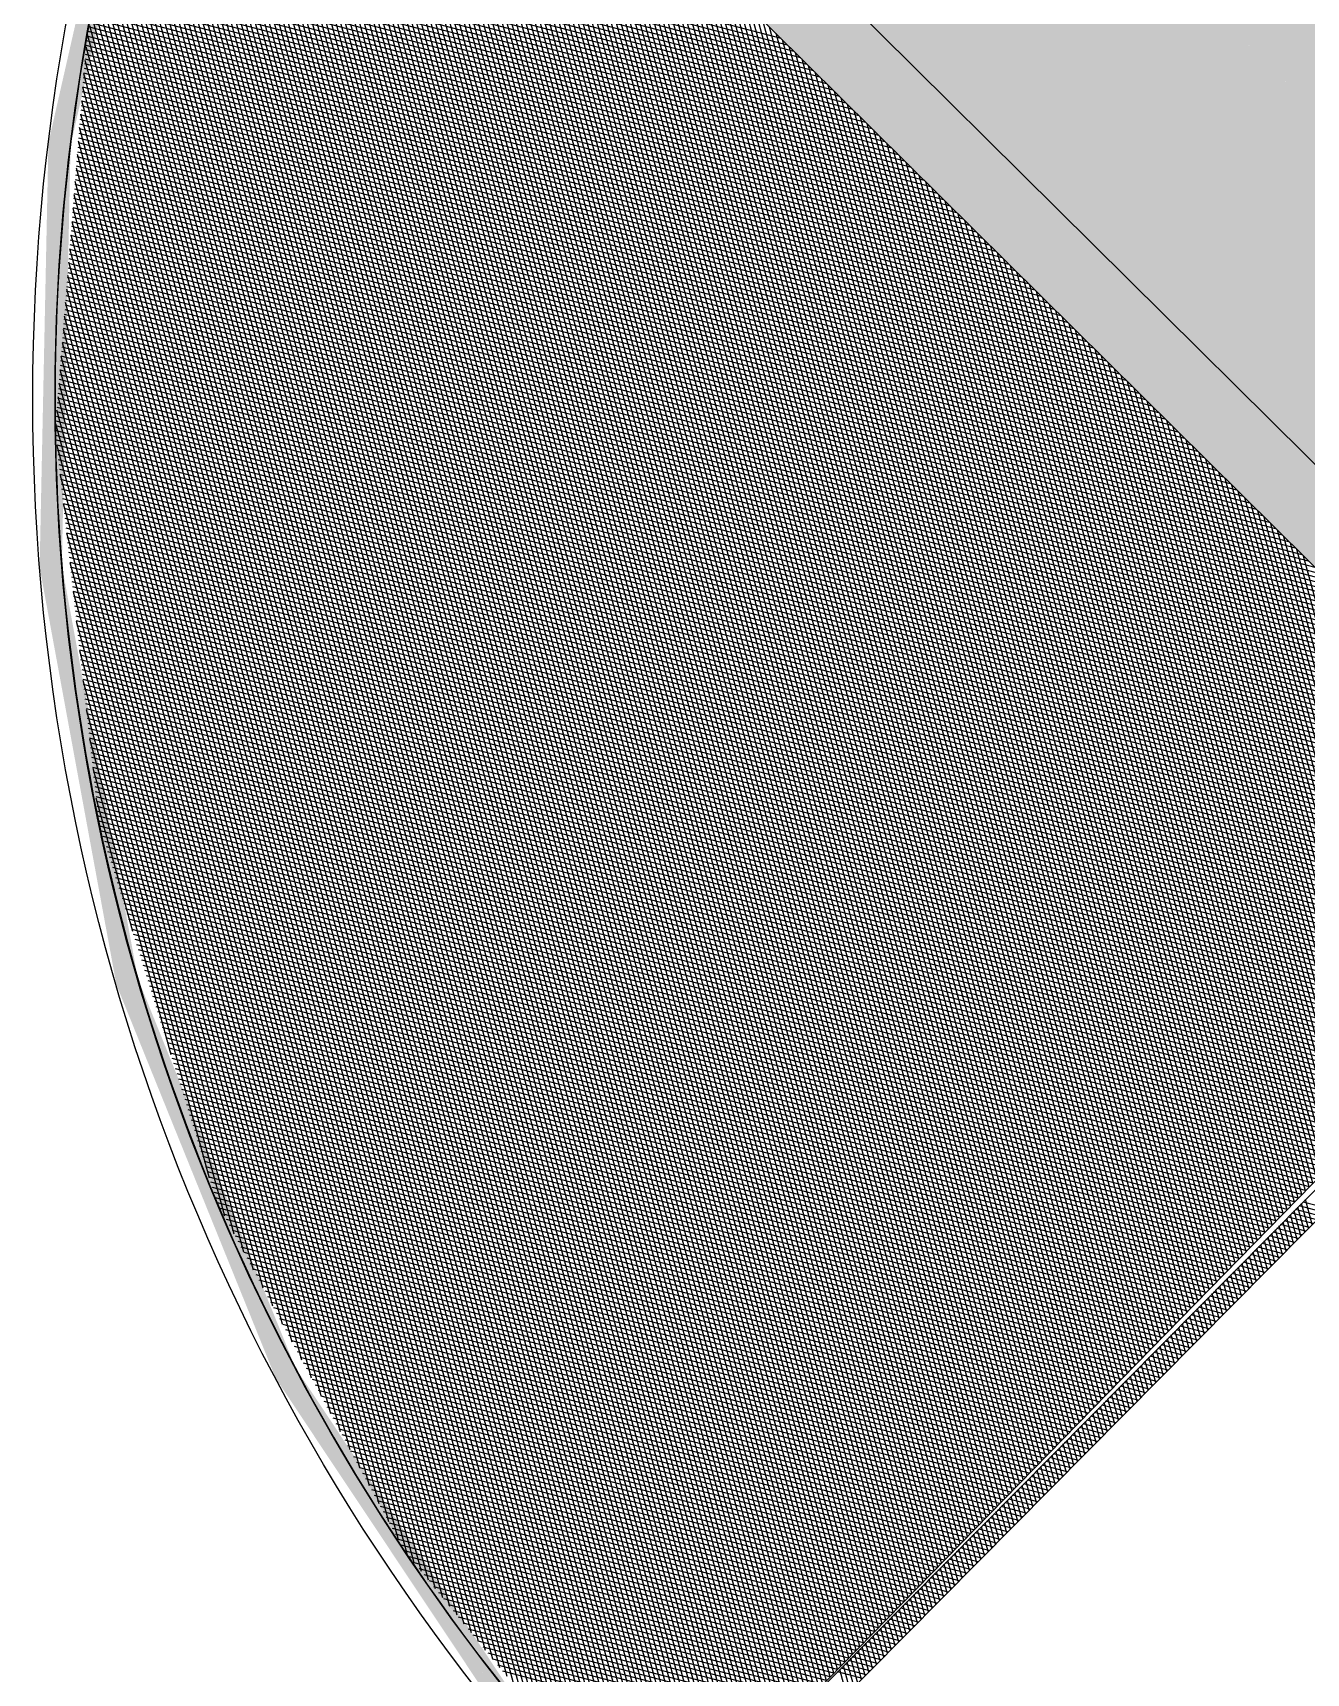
# Model space of a CAD drawing. Header units: metres. Extents: x 588040 to 588395, y 4834075 to 4834430.
# Drawn here: x 588183.929 to 588184.624, y 4834085.278 to 4834086.173 of the extents above; entities that cross this region are included whole.
import ezdxf

# ---------------------------------------------------------------- set-up
doc = ezdxf.new("R2010")
doc.units = ezdxf.units.M
doc.header["$LTSCALE"] = 2
doc.layers.add('A-HATCH', color=8, linetype='Continuous')

# ---------------------------------------------------------------- blocks, each defined once
blk = doc.blocks.new('PasteBlock$16')
at = {"color": 31}
for p, q in [((-0.022, 3.12191), (0.30577, 4.33126)), ((-0.03318, 3.11887), (0.29318, 4.32305)), ((-0.03039, 3.11963), (0.29633, 4.3251)), ((-0.02759, 3.12039), (0.29947, 4.32716)), ((-0.02479, 3.12115), (0.30262, 4.32921)), ((-0.04437, 3.11583), (0.2806, 4.31485)), ((-0.04157, 3.11659), (0.28374, 4.3169)), ((-0.03877, 3.11735), (0.28689, 4.31895)), ((-0.03598, 3.11811), (0.29003, 4.321)), ((-0.05835, 3.11203), (0.26486, 4.30459)), ((-0.05555, 3.11279), (0.26801, 4.30664)), ((-0.05276, 3.11355), (0.27116, 4.30869)), ((-0.04996, 3.11431), (0.2743, 4.31074)), ((-0.04716, 3.11507), (0.27745, 4.31279)), ((-0.06953, 3.10898), (0.25228, 4.29638)), ((-0.06674, 3.10974), (0.25543, 4.29843)), ((-0.06394, 3.11051), (0.25857, 4.30048)), ((-0.06114, 3.11127), (0.26172, 4.30253)), ((-0.08072, 3.10594), (0.23969, 4.28817)), ((-0.07792, 3.1067), (0.24284, 4.29022)), ((-0.07513, 3.10746), (0.24599, 4.29227)), ((-0.07233, 3.10822), (0.24913, 4.29433)), ((-0.0947, 3.10214), (0.22396, 4.27791)), ((-0.0919, 3.1029), (0.22711, 4.27996)), ((-0.08911, 3.10366), (0.23025, 4.28202)), ((-0.08631, 3.10442), (0.2334, 4.28407)), ((-0.08352, 3.10518), (0.23655, 4.28612)), ((-0.0192, 3.12267), (0.29611, 4.28609)), ((-0.0164, 3.12343), (0.29739, 4.28125)), ((-0.10589, 3.0991), (0.21138, 4.2697)), ((-0.10309, 3.09986), (0.21452, 4.27176)), ((-0.10029, 3.10062), (0.21767, 4.27381)), ((-0.0975, 3.10138), (0.22082, 4.27586)), ((-0.11707, 3.09606), (0.19879, 4.2615)), ((-0.11427, 3.09682), (0.20194, 4.26355)), ((-0.11148, 3.09758), (0.20508, 4.2656)), ((-0.10868, 3.09834), (0.20823, 4.26765)), ((-0.13105, 3.09225), (0.18306, 4.25124)), ((-0.12826, 3.09301), (0.18621, 4.25329)), ((-0.12546, 3.09377), (0.18935, 4.25534)), ((-0.12266, 3.09453), (0.1925, 4.25739)), ((-0.11987, 3.0953), (0.19565, 4.25944)), ((-0.14224, 3.08921), (0.17048, 4.24303)), ((-0.13944, 3.08997), (0.17362, 4.24508)), ((-0.13664, 3.09073), (0.17677, 4.24713)), ((-0.13385, 3.09149), (0.17991, 4.24918)), ((-0.15622, 3.08541), (0.15474, 4.23277)), ((-0.15342, 3.08617), (0.15789, 4.23482)), ((-0.15063, 3.08693), (0.16104, 4.23687)), ((-0.14783, 3.08769), (0.16418, 4.23893)), ((-0.14503, 3.08845), (0.16733, 4.24098)), ((-0.1674, 3.08237), (0.14216, 4.22456)), ((-0.16461, 3.08313), (0.1453, 4.22661)), ((-0.16181, 3.08389), (0.14845, 4.22867)), ((-0.15902, 3.08465), (0.1516, 4.23072)), ((-0.17579, 3.08009), (0.13199, 4.21572)), ((-0.173, 3.08085), (0.1355, 4.21912)), ((-0.1702, 3.08161), (0.13901, 4.22251)), ((-0.18139, 3.07856), (0.12497, 4.20893)), ((-0.17859, 3.07932), (0.12848, 4.21232)), ((-0.18977, 3.07628), (0.11444, 4.19874)), ((-0.18698, 3.07704), (0.11795, 4.20214)), ((-0.18418, 3.0778), (0.12146, 4.20553)), ((-0.19816, 3.074), (0.10391, 4.18855)), ((-0.19537, 3.07476), (0.10742, 4.19195)), ((-0.19257, 3.07552), (0.11093, 4.19534)), ((-0.20376, 3.07248), (0.09689, 4.18176)), ((-0.20096, 3.07324), (0.1004, 4.18515)), ((-0.21215, 3.0702), (0.08635, 4.17157)), ((-0.20935, 3.07096), (0.08986, 4.17497)), ((-0.20655, 3.07172), (0.09337, 4.17836)), ((-0.22053, 3.06792), (0.07582, 4.16138)), ((-0.21774, 3.06868), (0.07933, 4.16478)), ((-0.21494, 3.06944), (0.08284, 4.16817)), ((-0.01361, 3.12419), (0.2674, 4.16105)), ((-0.22613, 3.0664), (0.0688, 4.15459)), ((-0.22333, 3.06716), (0.07231, 4.15798)), ((-0.23452, 3.06411), (0.05827, 4.1444)), ((-0.23172, 3.06488), (0.06178, 4.1478)), ((-0.22892, 3.06564), (0.06529, 4.15119)), ((-0.2429, 3.06183), (0.04774, 4.13421)), ((-0.24011, 3.06259), (0.05125, 4.13761)), ((-0.23731, 3.06335), (0.05476, 4.141)), ((0.31225, 3.86979), (0.04855, 4.135)), ((0.31097, 3.87462), (0.05035, 4.13674)), ((0.30969, 3.87945), (0.05214, 4.13848)), ((-0.2485, 3.06031), (0.04071, 4.12742)), ((-0.2457, 3.06107), (0.04423, 4.13082)), ((-0.01081, 3.12495), (0.26202, 4.13161)), ((0.31865, 3.84562), (0.03956, 4.12631)), ((0.31737, 3.85045), (0.04136, 4.12805)), ((0.31609, 3.85529), (0.04316, 4.12978)), ((0.31481, 3.86012), (0.04496, 4.13152)), ((0.31353, 3.86495), (0.04675, 4.13326)), ((-0.25395, 3.06886), (0.03018, 4.11723)), ((-0.25301, 3.06276), (0.03369, 4.12063)), ((-0.25129, 3.05955), (0.0372, 4.12402)), ((0.32505, 3.82145), (0.03058, 4.11761)), ((0.32377, 3.82629), (0.03238, 4.11935)), ((0.32249, 3.83112), (0.03417, 4.12109)), ((0.32121, 3.83595), (0.03597, 4.12283)), ((0.31993, 3.84079), (0.03777, 4.12457)), ((-0.25583, 3.08105), (0.02316, 4.11044)), ((-0.25489, 3.07495), (0.02667, 4.11383)), ((0.33145, 3.79729), (0.0216, 4.10892)), ((0.33017, 3.80212), (0.02339, 4.11066)), ((0.32889, 3.80695), (0.02519, 4.1124)), ((0.32761, 3.81179), (0.02699, 4.11414)), ((0.32633, 3.81662), (0.02878, 4.11588)), ((-0.25864, 3.09934), (0.01263, 4.10025)), ((-0.2577, 3.09324), (0.01614, 4.10365)), ((-0.25677, 3.08714), (0.01965, 4.10704)), ((-0.00801, 3.12572), (0.25663, 4.10217)), ((0.33913, 3.76829), (0.01081, 4.09849)), ((0.33785, 3.77312), (0.01261, 4.10023)), ((0.33657, 3.77795), (0.01441, 4.10197)), ((0.33529, 3.78279), (0.0162, 4.10371)), ((0.33401, 3.78762), (0.018, 4.10545)), ((0.33273, 3.79245), (0.0198, 4.10718)), ((-0.26146, 3.11762), (0.0021, 4.09006)), ((-0.26052, 3.11153), (0.00561, 4.09346)), ((-0.25958, 3.10543), (0.00912, 4.09685)), ((0.34553, 3.74412), (0.00183, 4.0898)), ((0.34425, 3.74895), (0.00363, 4.09154)), ((0.34297, 3.75379), (0.00542, 4.09328)), ((0.34169, 3.75862), (0.00722, 4.09502)), ((0.34041, 3.76345), (0.00902, 4.09675)), ((-0.26333, 3.12981), (-0.00492, 4.08327)), ((-0.2624, 3.12372), (-0.00141, 4.08667)), ((0.35193, 3.71995), (-0.00716, 4.08111)), ((0.35065, 3.72479), (-0.00536, 4.08285)), ((-0.00522, 3.12648), (0.25491, 4.08626)), ((0.34937, 3.72962), (-0.00356, 4.08459)), ((-0.00242, 3.12724), (0.25619, 4.08143)), ((0.34809, 3.73445), (-0.00177, 4.08632)), ((0.34681, 3.73929), (0.00003, 4.08806)), ((0.4392, 3.39049), (0.2542, 4.08892)), ((0.4392, 3.39049), (0.2542, 4.08892)), ((-0.26615, 3.1481), (-0.01546, 4.07308)), ((-0.26521, 3.142), (-0.01194, 4.07648)), ((-0.26427, 3.13591), (-0.00843, 4.07987)), ((0.35833, 3.69579), (-0.01614, 4.07242)), ((0.35705, 3.70062), (-0.01434, 4.07415)), ((0.35577, 3.70545), (-0.01255, 4.07589)), ((0.35449, 3.71029), (-0.01075, 4.07763)), ((0.35321, 3.71512), (-0.00895, 4.07937)), ((0.00037, 3.128), (0.25747, 4.07659)), ((0.00317, 3.12876), (0.25875, 4.07176)), ((-0.26709, 3.15419), (-0.01954, 4.06756)), ((0.36346, 3.67645), (-0.02197, 4.0641)), ((0.36218, 3.68129), (-0.02051, 4.06618)), ((0.3609, 3.68612), (-0.01906, 4.06826)), ((0.35961, 3.69095), (-0.0176, 4.07034)), ((0.00597, 3.12952), (0.26003, 4.06693)), ((-0.26896, 3.16639), (-0.02799, 4.0555)), ((-0.26802, 3.16029), (-0.02377, 4.06153)), ((0.36986, 3.65229), (-0.02926, 4.05369)), ((0.36858, 3.65712), (-0.0278, 4.05577)), ((0.3673, 3.66195), (-0.02634, 4.05785)), ((0.36602, 3.66679), (-0.02488, 4.05993)), ((0.36474, 3.67162), (-0.02343, 4.06202)), ((0.00876, 3.13028), (0.26131, 4.06209)), ((0.01156, 3.13104), (0.26259, 4.05726)), ((-0.2699, 3.17248), (-0.03222, 4.04947)), ((0.37498, 3.63295), (-0.03508, 4.04537)), ((0.3737, 3.63779), (-0.03363, 4.04745)), ((0.37242, 3.64262), (-0.03217, 4.04953)), ((0.37114, 3.64745), (-0.03071, 4.05161)), ((0.01436, 3.1318), (0.26387, 4.05243)), ((0.01715, 3.13256), (0.26515, 4.04759)), ((-0.27178, 3.18467), (-0.04067, 4.0374)), ((-0.27084, 3.17858), (-0.03644, 4.04344)), ((0.3801, 3.61362), (-0.04091, 4.03705)), ((0.37882, 3.61845), (-0.03946, 4.03913)), ((0.37754, 3.62329), (-0.038, 4.04121)), ((0.37626, 3.62812), (-0.03654, 4.04329)), ((0.01995, 3.13332), (0.26643, 4.04276)), ((0.02274, 3.13408), (0.26771, 4.03793)), ((-0.27272, 3.19077), (-0.04489, 4.03137)), ((0.38522, 3.59429), (-0.04674, 4.02873)), ((0.38394, 3.59912), (-0.04528, 4.03081)), ((0.38266, 3.60395), (-0.04383, 4.03289)), ((0.38138, 3.60879), (-0.04237, 4.03497)), ((0.02554, 3.13484), (0.26899, 4.03309)), ((0.02834, 3.1356), (0.27027, 4.02826)), ((-0.27459, 3.20296), (-0.05334, 4.01931)), ((-0.27365, 3.19686), (-0.04912, 4.02534)), ((0.39162, 3.57012), (-0.05403, 4.01833)), ((0.39034, 3.57495), (-0.05257, 4.02041)), ((0.38906, 3.57979), (-0.05111, 4.02249)), ((0.38778, 3.58462), (-0.04965, 4.02457)), ((0.3865, 3.58945), (-0.0482, 4.02665)), ((0.03113, 3.13636), (0.27155, 4.02343)), ((0.03393, 3.13712), (0.27283, 4.01859)), ((-0.27553, 3.20905), (-0.05757, 4.01328)), ((0.39674, 3.55079), (-0.05985, 4.01001)), ((0.39546, 3.55562), (-0.0584, 4.01209)), ((0.39418, 3.56045), (-0.05694, 4.01417)), ((0.3929, 3.56529), (-0.05548, 4.01625)), ((0.03673, 3.13788), (0.27411, 4.01376)), ((0.03952, 3.13864), (0.27539, 4.00893)), ((-0.27741, 3.22124), (-0.06602, 4.00121)), ((-0.27647, 3.21515), (-0.06179, 4.00725)), ((0.40186, 3.53145), (-0.06568, 4.00169)), ((0.40058, 3.53629), (-0.06423, 4.00377)), ((0.3993, 3.54112), (-0.06277, 4.00585)), ((0.39802, 3.54595), (-0.06131, 4.00793)), ((0.04232, 3.1394), (0.27667, 4.00409)), ((-0.27834, 3.22734), (-0.07024, 3.99518)), ((0.40826, 3.50729), (-0.07297, 3.99129)), ((0.40698, 3.51212), (-0.07151, 3.99337)), ((0.4057, 3.51695), (-0.07005, 3.99545)), ((0.40442, 3.52179), (-0.0686, 3.99753)), ((0.40314, 3.52662), (-0.06714, 3.99961)), ((0.04511, 3.14016), (0.27795, 3.99926)), ((0.04791, 3.14093), (0.27923, 3.99443)), ((-0.28022, 3.23953), (-0.07869, 3.98312)), ((-0.27928, 3.23343), (-0.07446, 3.98915)), ((0.41339, 3.48795), (-0.0788, 3.98297)), ((0.4121, 3.49279), (-0.07734, 3.98505)), ((0.41082, 3.49762), (-0.07588, 3.98713)), ((0.40954, 3.50245), (-0.07443, 3.98921)), ((0.05071, 3.14169), (0.28051, 3.98959)), ((0.0535, 3.14245), (0.28179, 3.98476)), ((-0.28116, 3.24563), (-0.08291, 3.97709)), ((0.41851, 3.46862), (-0.08463, 3.97465)), ((0.41723, 3.47345), (-0.08317, 3.97673)), ((0.41595, 3.47829), (-0.08171, 3.97881)), ((0.41467, 3.48312), (-0.08025, 3.98089)), ((0.0563, 3.14321), (0.28307, 3.97993)), ((0.0591, 3.14397), (0.28435, 3.97509)), ((-0.28304, 3.25782), (-0.09136, 3.96502)), ((-0.2821, 3.25172), (-0.08714, 3.97106)), ((0.42491, 3.44445), (-0.09191, 3.96424)), ((0.42363, 3.44929), (-0.09045, 3.96632)), ((0.42235, 3.45412), (-0.089, 3.9684)), ((0.42107, 3.45895), (-0.08754, 3.97049)), ((0.41979, 3.46379), (-0.08608, 3.97257)), ((0.06189, 3.14473), (0.28563, 3.97026)), ((0.06469, 3.14549), (0.28691, 3.96543)), ((-0.28397, 3.26391), (-0.09559, 3.95899)), ((0.43003, 3.42512), (-0.09774, 3.95592)), ((0.42875, 3.42995), (-0.09628, 3.958)), ((0.42747, 3.43479), (-0.09483, 3.96008)), ((0.42619, 3.43962), (-0.09337, 3.96216)), ((0.06749, 3.14625), (0.28819, 3.96059)), ((0.07028, 3.14701), (0.28947, 3.95576)), ((-0.28506, 3.27901), (-0.10404, 3.94693)), ((-0.28491, 3.27001), (-0.09981, 3.95296)), ((0.43515, 3.40579), (-0.10357, 3.9476)), ((0.43387, 3.41062), (-0.10211, 3.94968)), ((0.43259, 3.41545), (-0.10065, 3.95176)), ((0.43131, 3.42029), (-0.0992, 3.95384)), ((0.07308, 3.14777), (0.29075, 3.95093)), ((-0.28464, 3.29013), (-0.10826, 3.9409)), ((0.54892, 3.27718), (-0.1094, 3.93928)), ((0.43899, 3.39129), (-0.10794, 3.94136)), ((0.43771, 3.39612), (-0.10648, 3.94344)), ((0.43643, 3.40095), (-0.10502, 3.94552)), ((0.07587, 3.14853), (0.29203, 3.94609)), ((0.07867, 3.14929), (0.29331, 3.94126)), ((-0.28421, 3.30126), (-0.11249, 3.93487)), ((-0.28379, 3.31239), (-0.11671, 3.92883)), ((0.53504, 3.27341), (-0.11668, 3.92888)), ((0.53782, 3.27416), (-0.11522, 3.93096)), ((0.54059, 3.27492), (-0.11377, 3.93304)), ((0.54337, 3.27567), (-0.11231, 3.93512)), ((0.54614, 3.27643), (-0.11085, 3.9372)), ((0.08147, 3.15005), (0.29459, 3.93643)), ((0.08426, 3.15081), (0.29587, 3.93159)), ((-0.28336, 3.32351), (-0.12094, 3.9228)), ((0.52394, 3.27039), (-0.12251, 3.92056)), ((0.52672, 3.27114), (-0.12105, 3.92264)), ((0.52949, 3.2719), (-0.1196, 3.92472)), ((0.53227, 3.27265), (-0.11814, 3.9268)), ((0.08706, 3.15157), (0.29715, 3.92676)), ((0.08986, 3.15233), (0.29843, 3.92193)), ((-0.28294, 3.33464), (-0.12516, 3.91677)), ((-0.28251, 3.34577), (-0.12939, 3.91074)), ((0.51284, 3.26737), (-0.12834, 3.91224)), ((0.51562, 3.26813), (-0.12688, 3.91432)), ((0.51839, 3.26888), (-0.12542, 3.9164)), ((0.52117, 3.26964), (-0.12397, 3.91848)), ((0.09265, 3.15309), (0.29972, 3.91709)), ((0.09545, 3.15385), (0.301, 3.91226)), ((-0.28208, 3.35689), (-0.13361, 3.90471)), ((0.49897, 3.2636), (-0.13562, 3.90184)), ((0.50174, 3.26435), (-0.13417, 3.90392)), ((0.50452, 3.26511), (-0.13271, 3.906)), ((0.50729, 3.26586), (-0.13125, 3.90808)), ((0.51007, 3.26662), (-0.1298, 3.91016)), ((0.09824, 3.15461), (0.30228, 3.90743)), ((0.10104, 3.15537), (0.30356, 3.90259)), ((-0.28166, 3.36802), (-0.13784, 3.89868)), ((0.48787, 3.26058), (-0.14109, 3.89315)), ((0.49064, 3.26133), (-0.13999, 3.89559)), ((0.49342, 3.26209), (-0.13854, 3.89768)), ((0.49619, 3.26284), (-0.13708, 3.89976)), ((0.10384, 3.15614), (0.30484, 3.89776)), ((0.10663, 3.1569), (0.30612, 3.89293)), ((-0.28123, 3.37915), (-0.14323, 3.88836)), ((0.47954, 3.25831), (-0.14436, 3.88581)), ((0.48232, 3.25907), (-0.14327, 3.88825)), ((0.48509, 3.25982), (-0.14218, 3.8907)), ((0.10943, 3.15766), (0.3074, 3.88809)), ((0.46844, 3.2553), (-0.14874, 3.87602)), ((0.47122, 3.25605), (-0.14764, 3.87847)), ((0.47399, 3.25681), (-0.14655, 3.88091)), ((0.47677, 3.25756), (-0.14546, 3.88336)), ((0.11223, 3.15842), (0.30868, 3.88326)), ((0.11502, 3.15918), (0.30996, 3.87843)), ((-0.28081, 3.39027), (-0.14981, 3.87361)), ((0.45734, 3.25228), (-0.15311, 3.86624)), ((0.46012, 3.25303), (-0.15201, 3.86868)), ((0.46289, 3.25379), (-0.15092, 3.87113)), ((0.46567, 3.25454), (-0.14983, 3.87358)), ((0.11782, 3.15994), (0.31124, 3.87359)), ((0.12062, 3.1607), (0.31252, 3.86876)), ((-0.28038, 3.4014), (-0.1564, 3.85887)), ((0.44902, 3.25001), (-0.15639, 3.8589)), ((0.45179, 3.25077), (-0.15529, 3.86134)), ((0.45457, 3.25152), (-0.1542, 3.86379)), ((0.12341, 3.16146), (0.3138, 3.86393)), ((0.12621, 3.16222), (0.31508, 3.85909)), ((0.43792, 3.24699), (-0.16076, 3.84911)), ((0.44069, 3.24775), (-0.15966, 3.85156)), ((0.44347, 3.2485), (-0.15857, 3.854)), ((0.44624, 3.24926), (-0.15748, 3.85645)), ((0.129, 3.16298), (0.31636, 3.85426)), ((0.1318, 3.16374), (0.31764, 3.84943)), ((-0.27996, 3.41253), (-0.16299, 3.84412)), ((0.42682, 3.24397), (-0.16513, 3.83932)), ((0.42959, 3.24473), (-0.16404, 3.84177)), ((0.43237, 3.24548), (-0.16294, 3.84422)), ((0.43514, 3.24624), (-0.16185, 3.84666)), ((0.1346, 3.1645), (0.31892, 3.84459)), ((0.13739, 3.16526), (0.3202, 3.83976)), ((0.41849, 3.24171), (-0.16841, 3.83198)), ((0.42127, 3.24247), (-0.16731, 3.83443)), ((0.42404, 3.24322), (-0.16622, 3.83688)), ((0.14019, 3.16602), (0.32148, 3.83493)), ((0.14299, 3.16678), (0.32276, 3.83009)), ((-0.27953, 3.42366), (-0.16957, 3.82938)), ((0.40739, 3.23869), (-0.17278, 3.8222)), ((0.41017, 3.23945), (-0.17169, 3.82464)), ((0.41294, 3.2402), (-0.17059, 3.82709)), ((0.41572, 3.24096), (-0.1695, 3.82954)), ((0.14578, 3.16754), (0.32404, 3.82526)), ((-0.27911, 3.43478), (-0.17616, 3.81463)), ((0.39629, 3.23567), (-0.17715, 3.81241)), ((0.39907, 3.23643), (-0.17606, 3.81486)), ((0.40184, 3.23718), (-0.17496, 3.8173)), ((0.40462, 3.23794), (-0.17387, 3.81975)), ((0.14858, 3.1683), (0.32532, 3.82043)), ((0.15137, 3.16906), (0.3266, 3.81559)), ((0.38797, 3.23341), (-0.18043, 3.80507)), ((0.39074, 3.23416), (-0.17934, 3.80752)), ((0.39352, 3.23492), (-0.17824, 3.80996)), ((0.15417, 3.16982), (0.32788, 3.81076)), ((0.15697, 3.17058), (0.32916, 3.80593)), ((-0.27868, 3.44591), (-0.18275, 3.79988)), ((0.37687, 3.23039), (-0.1848, 3.79528)), ((0.37964, 3.23114), (-0.18371, 3.79773)), ((0.38242, 3.2319), (-0.18261, 3.80018)), ((0.38519, 3.23265), (-0.18152, 3.80262)), ((0.15976, 3.17135), (0.33044, 3.80109)), ((0.16256, 3.17211), (0.33172, 3.79626)), ((0.36576, 3.22737), (-0.18917, 3.7855)), ((0.36854, 3.22813), (-0.18808, 3.78794)), ((0.37132, 3.22888), (-0.18699, 3.79039)), ((0.37409, 3.22964), (-0.18589, 3.79284)), ((0.16536, 3.17287), (0.333, 3.79143)), ((0.16815, 3.17363), (0.33428, 3.78659)), ((-0.27826, 3.45704), (-0.18933, 3.78514)), ((0.35744, 3.22511), (-0.19245, 3.77816)), ((0.36021, 3.22586), (-0.19136, 3.78061)), ((0.36299, 3.22662), (-0.19026, 3.78305)), ((0.17095, 3.17439), (0.33556, 3.78176)), ((0.17374, 3.17515), (0.33684, 3.77693)), ((-0.27783, 3.46816), (-0.19592, 3.77039)), ((0.34634, 3.22209), (-0.19682, 3.76837)), ((0.34911, 3.22284), (-0.19573, 3.77082)), ((0.35189, 3.2236), (-0.19464, 3.77327)), ((0.35466, 3.22435), (-0.19354, 3.77571)), ((0.17654, 3.17591), (0.33812, 3.77209)), ((0.33524, 3.21907), (-0.20119, 3.75859)), ((0.33801, 3.21982), (-0.2001, 3.76103)), ((0.34079, 3.22058), (-0.19901, 3.76348)), ((0.34356, 3.22133), (-0.19791, 3.76593)), ((0.17934, 3.17667), (0.3394, 3.76726)), ((0.18213, 3.17743), (0.34068, 3.76243)), ((-0.2774, 3.47929), (-0.2025, 3.75565)), ((0.32691, 3.2168), (-0.20447, 3.75125)), ((0.32969, 3.21756), (-0.20338, 3.75369)), ((0.33246, 3.21831), (-0.20229, 3.75614)), ((0.18493, 3.17819), (0.34196, 3.7576)), ((0.18773, 3.17895), (0.34324, 3.75276)), ((-0.27401, 3.50138), (-0.20909, 3.7409)), ((0.31581, 3.21379), (-0.20884, 3.74146)), ((0.31859, 3.21454), (-0.20775, 3.74391)), ((0.32136, 3.2153), (-0.20666, 3.74635)), ((0.32414, 3.21605), (-0.20556, 3.7488)), ((0.19052, 3.17971), (0.34452, 3.74793)), ((0.19332, 3.18047), (0.3458, 3.7431)), ((0.30471, 3.21077), (-0.21321, 3.73167)), ((0.30749, 3.21152), (-0.21212, 3.73412)), ((0.31026, 3.21228), (-0.21103, 3.73657)), ((0.31304, 3.21303), (-0.20994, 3.73901)), ((0.19612, 3.18123), (0.34708, 3.73826)), ((0.19891, 3.18199), (0.34836, 3.73343)), ((-0.25801, 3.56996), (-0.21568, 3.72616)), ((0.29639, 3.2085), (-0.21649, 3.72433)), ((0.29916, 3.20926), (-0.2154, 3.72678)), ((0.30194, 3.21001), (-0.21431, 3.72923)), ((0.20171, 3.18275), (0.34964, 3.7286)), ((0.2045, 3.18351), (0.35092, 3.72376)), ((0.28529, 3.20548), (-0.22086, 3.71455)), ((0.28806, 3.20624), (-0.21977, 3.71699)), ((0.29084, 3.20699), (-0.21868, 3.71944)), ((0.29361, 3.20775), (-0.21759, 3.72189)), ((0.2073, 3.18427), (0.3522, 3.71893)), ((0.2101, 3.18503), (0.35349, 3.7141)), ((-0.24202, 3.63854), (-0.22226, 3.71141)), ((0.27419, 3.20247), (-0.22524, 3.70476)), ((0.27696, 3.20322), (-0.22414, 3.70721)), ((0.27974, 3.20397), (-0.22305, 3.70965)), ((0.28251, 3.20473), (-0.22196, 3.7121)), ((0.21289, 3.1858), (0.35477, 3.70926)), ((0.26586, 3.2002), (-0.22832, 3.69723)), ((0.26864, 3.20096), (-0.22742, 3.69987)), ((0.27141, 3.20171), (-0.22633, 3.70231)), ((0.21569, 3.18656), (0.35605, 3.70443)), ((0.21849, 3.18732), (0.35733, 3.6996)), ((0.25754, 3.19794), (-0.23033, 3.68862)), ((0.26031, 3.19869), (-0.22966, 3.69149)), ((0.26309, 3.19945), (-0.22899, 3.69436)), ((0.22128, 3.18808), (0.35861, 3.69476)), ((0.22408, 3.18884), (0.35989, 3.68993)), ((0.24921, 3.19567), (-0.23234, 3.68)), ((0.25199, 3.19643), (-0.23167, 3.68287)), ((0.25476, 3.19718), (-0.231, 3.68574)), ((0.22687, 3.1896), (0.36117, 3.6851)), ((0.22967, 3.19036), (0.36245, 3.68026)), ((0.24089, 3.19341), (-0.23435, 3.67138)), ((0.24366, 3.19416), (-0.23368, 3.67426)), ((0.24644, 3.19492), (-0.23301, 3.67713)), ((0.23247, 3.19112), (0.36373, 3.67543)), ((0.23526, 3.19188), (0.36501, 3.6706)), ((0.23256, 3.19114), (-0.23636, 3.66277)), ((0.23534, 3.1919), (-0.23569, 3.66564)), ((0.23811, 3.19265), (-0.23502, 3.66851)), ((0.23806, 3.19264), (0.36629, 3.66576)), ((0.24086, 3.1934), (0.36757, 3.66093)), ((0.22146, 3.18813), (-0.23904, 3.65128)), ((0.22424, 3.18888), (-0.23837, 3.65415)), ((0.22701, 3.18964), (-0.2377, 3.65702)), ((0.22979, 3.19039), (-0.23703, 3.6599)), ((0.24365, 3.19416), (0.36885, 3.6561)), ((0.24645, 3.19492), (0.37013, 3.65126)), ((0.21314, 3.18586), (-0.24105, 3.64266)), ((0.21591, 3.18662), (-0.24038, 3.64554)), ((0.21869, 3.18737), (-0.23971, 3.64841)), ((0.24925, 3.19568), (0.37141, 3.64643)), ((0.20481, 3.1836), (-0.24306, 3.63405)), ((0.20759, 3.18435), (-0.24239, 3.63692)), ((0.21036, 3.18511), (-0.24172, 3.63979)), ((0.25204, 3.19644), (0.37269, 3.6416)), ((0.25484, 3.1972), (0.37397, 3.63676)), ((0.19649, 3.18133), (-0.24507, 3.62543)), ((0.19926, 3.18209), (-0.2444, 3.6283)), ((0.20204, 3.18284), (-0.24373, 3.63118)), ((0.25763, 3.19796), (0.37525, 3.63193)), ((0.26043, 3.19872), (0.37653, 3.6271)), ((0.18816, 3.17907), (-0.24708, 3.61682)), ((0.19094, 3.17982), (-0.24641, 3.61969)), ((0.19371, 3.18058), (-0.24574, 3.62256)), ((0.26323, 3.19948), (0.37781, 3.62226)), ((0.26602, 3.20024), (0.37909, 3.61743)), ((0.17984, 3.1768), (-0.24909, 3.6082)), ((0.18261, 3.17756), (-0.24842, 3.61107)), ((0.18539, 3.17831), (-0.24775, 3.61394)), ((0.26882, 3.20101), (0.38037, 3.6126)), ((0.27162, 3.20177), (0.38165, 3.60776)), ((0.17151, 3.17454), (-0.2511, 3.59958)), ((0.17429, 3.1753), (-0.25043, 3.60246)), ((0.17706, 3.17605), (-0.24976, 3.60533)), ((0.27441, 3.20253), (0.38293, 3.60293)), ((0.27721, 3.20329), (0.38421, 3.5981)), ((0.16319, 3.17228), (-0.25311, 3.59097)), ((0.16596, 3.17303), (-0.25244, 3.59384)), ((0.16874, 3.17379), (-0.25177, 3.59671)), ((0.28, 3.20405), (0.38549, 3.59326)), ((0.2828, 3.20481), (0.38677, 3.58843)), ((0.15209, 3.16926), (-0.25579, 3.57948)), ((0.15486, 3.17001), (-0.25512, 3.58235)), ((0.15764, 3.17077), (-0.25445, 3.58522)), ((0.16041, 3.17152), (-0.25378, 3.5881)), ((0.2856, 3.20557), (0.38805, 3.5836)), ((0.14376, 3.16699), (-0.2578, 3.57086)), ((0.14654, 3.16775), (-0.25713, 3.57374)), ((0.14931, 3.1685), (-0.25646, 3.57661)), ((0.28839, 3.20633), (0.38933, 3.57876)), ((0.29119, 3.20709), (0.39061, 3.57393)), ((0.13544, 3.16473), (-0.25981, 3.56225)), ((0.13821, 3.16548), (-0.25914, 3.56512)), ((0.14099, 3.16624), (-0.25847, 3.56799)), ((0.29399, 3.20785), (0.39189, 3.5691)), ((0.29678, 3.20861), (0.39317, 3.56426)), ((0.12711, 3.16247), (-0.26182, 3.55363)), ((0.12989, 3.16322), (-0.26115, 3.5565)), ((0.13266, 3.16397), (-0.26048, 3.55938)), ((0.29958, 3.20937), (0.39445, 3.55943)), ((0.30238, 3.21013), (0.39573, 3.5546)), ((0.11879, 3.1602), (-0.26383, 3.54502)), ((0.12156, 3.16096), (-0.26316, 3.54789)), ((0.12434, 3.16171), (-0.26249, 3.55076)), ((0.30517, 3.21089), (0.39701, 3.54976)), ((0.30797, 3.21165), (0.39829, 3.54493)), ((0.11046, 3.15794), (-0.26584, 3.5364)), ((0.11324, 3.15869), (-0.26517, 3.53927)), ((0.11601, 3.15945), (-0.2645, 3.54215)), ((0.31076, 3.21241), (0.39957, 3.5401)), ((0.31356, 3.21317), (0.40085, 3.53526)), ((0.10214, 3.15567), (-0.26785, 3.52779)), ((0.10491, 3.15643), (-0.26718, 3.53066)), ((0.10769, 3.15718), (-0.26651, 3.53353)), ((0.31636, 3.21393), (0.40213, 3.53043)), ((0.09381, 3.15341), (-0.26986, 3.51917)), ((0.09659, 3.15416), (-0.26919, 3.52204)), ((0.09936, 3.15492), (-0.26852, 3.52491)), ((0.31915, 3.21469), (0.40341, 3.5256)), ((0.32195, 3.21545), (0.40469, 3.52076)), ((0.08549, 3.15114), (-0.27187, 3.51055)), ((0.08826, 3.1519), (-0.2712, 3.51343)), ((0.09104, 3.15265), (-0.27053, 3.5163)), ((0.32475, 3.21622), (0.40598, 3.51593)), ((0.32754, 3.21698), (0.40726, 3.5111)), ((0.07439, 3.14813), (-0.27455, 3.49907)), ((0.07716, 3.14888), (-0.27388, 3.50194)), ((0.07994, 3.14964), (-0.27321, 3.50481)), ((0.08271, 3.15039), (-0.27254, 3.50768)), ((0.33034, 3.21774), (0.40854, 3.50626)), ((0.33313, 3.2185), (0.40982, 3.50143)), ((0.06606, 3.14586), (-0.27656, 3.49045)), ((0.06884, 3.14662), (-0.27589, 3.49332)), ((0.07161, 3.14737), (-0.27522, 3.49619)), ((0.33593, 3.21926), (0.4111, 3.4966)), ((0.33873, 3.22002), (0.41238, 3.49176)), ((0.06051, 3.14435), (-0.27722, 3.48403)), ((0.06329, 3.14511), (-0.27709, 3.48744)), ((0.05219, 3.14209), (-0.27761, 3.47379)), ((0.05496, 3.14284), (-0.27748, 3.4772)), ((0.05774, 3.1436), (-0.27735, 3.48061)), ((0.04386, 3.13982), (-0.27801, 3.46354)), ((0.04664, 3.14058), (-0.27788, 3.46696)), ((0.04941, 3.14133), (-0.27775, 3.47037)), ((0.03831, 3.13831), (-0.27827, 3.45671)), ((0.04109, 3.13907), (-0.27814, 3.46013)), ((0.02999, 3.13605), (-0.27866, 3.44647)), ((0.03276, 3.1368), (-0.27853, 3.44988)), ((0.03554, 3.13756), (-0.2784, 3.4533)), ((0.02166, 3.13379), (-0.27905, 3.43623)), ((0.02444, 3.13454), (-0.27892, 3.43964)), ((0.02721, 3.1353), (-0.27879, 3.44306)), ((0.01611, 3.13228), (-0.27931, 3.4294)), ((0.01889, 3.13303), (-0.27918, 3.43281)), ((0.00779, 3.13001), (-0.2797, 3.41915)), ((0.01056, 3.13077), (-0.27957, 3.42257)), ((0.01334, 3.13152), (-0.27944, 3.42598)), ((0.00223, 3.1285), (-0.27997, 3.41233)), ((0.00501, 3.12926), (-0.27983, 3.41574)), ((-0.00609, 3.12624), (-0.28036, 3.40208)), ((-0.00332, 3.12699), (-0.28023, 3.4055)), ((-0.00054, 3.12775), (-0.2801, 3.40891)), ((-0.01442, 3.12397), (-0.28075, 3.39184)), ((-0.01164, 3.12473), (-0.28062, 3.39525)), ((-0.00887, 3.12548), (-0.28049, 3.39867)), ((-0.01997, 3.12247), (-0.28101, 3.38501)), ((-0.01719, 3.12322), (-0.28088, 3.38842)), ((-0.02829, 3.1202), (-0.2814, 3.37477)), ((-0.02552, 3.12096), (-0.28127, 3.37818)), ((-0.02274, 3.12171), (-0.28114, 3.3816)), ((-0.03384, 3.11869), (-0.28166, 3.36794)), ((-0.03107, 3.11945), (-0.28153, 3.37135)), ((-0.04217, 3.11643), (-0.28205, 3.3577)), ((-0.03939, 3.11718), (-0.28192, 3.36111)), ((-0.03662, 3.11794), (-0.28179, 3.36452)), ((-0.05049, 3.11416), (-0.28245, 3.34745)), ((-0.04772, 3.11492), (-0.28232, 3.35087)), ((-0.04494, 3.11567), (-0.28218, 3.35428)), ((-0.05604, 3.11265), (-0.28271, 3.34062)), ((-0.05327, 3.11341), (-0.28258, 3.34404)), ((-0.06437, 3.11039), (-0.2831, 3.33038)), ((-0.06159, 3.11114), (-0.28297, 3.33379)), ((-0.05882, 3.1119), (-0.28284, 3.33721)), ((-0.07269, 3.10813), (-0.28349, 3.32014)), ((-0.06992, 3.10888), (-0.28336, 3.32355)), ((-0.06714, 3.10964), (-0.28323, 3.32697)), ((-0.07824, 3.10662), (-0.28375, 3.31331)), ((-0.07547, 3.10737), (-0.28362, 3.31672)), ((-0.08657, 3.10435), (-0.28414, 3.30306)), ((-0.08379, 3.10511), (-0.28401, 3.30648)), ((-0.08102, 3.10586), (-0.28388, 3.30989)), ((-0.09212, 3.10284), (-0.2844, 3.29624)), ((-0.08934, 3.1036), (-0.28427, 3.29965)), ((-0.25247, 3.05923), (0.62344, 3.29745)), ((-0.25247, 3.05923), (0.62344, 3.29745)), ((-0.10044, 3.10058), (-0.2848, 3.28599)), ((-0.09767, 3.10133), (-0.28467, 3.28941)), ((-0.09489, 3.10209), (-0.28453, 3.29282)), ((-0.10877, 3.09831), (-0.28519, 3.27575)), ((-0.10599, 3.09907), (-0.28506, 3.27916)), ((-0.10322, 3.09982), (-0.28493, 3.28258)), ((-0.11154, 3.09756), (-0.28526, 3.27228)), ((-0.11432, 3.0968), (-0.28462, 3.26808)), ((-0.11709, 3.09605), (-0.28397, 3.26389)), ((-0.11987, 3.0953), (-0.28332, 3.25969)), ((-0.12264, 3.09454), (-0.28268, 3.2555)), ((-0.12542, 3.09379), (-0.28203, 3.2513)), ((-0.12819, 3.09303), (-0.28139, 3.24711)), ((-0.13097, 3.09228), (-0.28074, 3.24291)), ((-0.13374, 3.09152), (-0.2801, 3.23872)), ((-0.13652, 3.09077), (-0.27945, 3.23452)), ((-0.13929, 3.09001), (-0.2788, 3.23033)), ((-0.14207, 3.08926), (-0.27816, 3.22613)), ((-0.14484, 3.0885), (-0.27751, 3.22194)), ((-0.14762, 3.08775), (-0.27687, 3.21774)), ((-0.15039, 3.08699), (-0.27622, 3.21355)), ((-0.15317, 3.08624), (-0.27558, 3.20935)), ((-0.15594, 3.08548), (-0.27493, 3.20516)), ((-0.15872, 3.08473), (-0.27428, 3.20096)), ((-0.16149, 3.08397), (-0.27364, 3.19677)), ((-0.16427, 3.08322), (-0.27299, 3.19257)), ((-0.16704, 3.08247), (-0.27235, 3.18838))]:
    blk.add_line(p, q, dxfattribs=at)
at = {"color": 113}
for p, q in [((0.47299, 3.41914), (0.29516, 4.09051)), ((0.4392, 3.39049), (0.2542, 4.08892))]:
    blk.add_line(p, q, dxfattribs=at)
for p, q in [((-0.54914, 2.98065), (2.21691, 3.71332)), ((2.22002, 3.70156), (-0.54603, 2.96889)), ((0.22345, 3.17271), (0.22713, 3.18627)), ((0.23526, 3.17583), (0.22535, 3.1858)), ((0.22624, 3.17345), (0.22992, 3.18701)), ((0.23805, 3.17657), (0.22814, 3.18654)), ((0.22904, 3.17419), (0.23271, 3.18775)), ((0.24084, 3.17731), (0.23093, 3.18728)), ((0.23183, 3.17493), (0.2355, 3.18848)), ((0.24363, 3.17805), (0.23372, 3.18801)), ((0.18997, 3.16384), (0.19364, 3.1774)), ((0.20177, 3.16696), (0.19187, 3.17693)), ((0.19276, 3.16458), (0.19643, 3.17814)), ((0.20456, 3.1677), (0.19466, 3.17767)), ((0.19555, 3.16532), (0.19922, 3.17888)), ((0.20735, 3.16844), (0.19745, 3.17841)), ((0.19834, 3.16606), (0.20201, 3.17962)), ((0.21014, 3.16918), (0.20024, 3.17914)), ((0.20113, 3.16679), (0.20481, 3.18035)), ((0.21293, 3.16992), (0.20303, 3.17988)), ((0.20392, 3.16753), (0.2076, 3.18109)), ((0.21573, 3.17066), (0.20582, 3.18062)), ((0.20671, 3.16827), (0.21039, 3.18183)), ((0.21852, 3.1714), (0.20861, 3.18136)), ((0.2095, 3.16901), (0.21318, 3.18257)), ((0.22131, 3.17214), (0.2114, 3.1821)), ((0.21229, 3.16975), (0.21597, 3.18331)), ((0.2241, 3.17288), (0.21419, 3.18284)), ((0.21508, 3.17049), (0.21876, 3.18405)), ((0.22689, 3.17362), (0.21698, 3.18358)), ((0.21787, 3.17123), (0.22155, 3.18479)), ((0.22968, 3.17436), (0.21977, 3.18432)), ((0.22066, 3.17197), (0.22434, 3.18553)), ((0.23247, 3.1751), (0.22256, 3.18506)), ((0.15369, 3.15423), (0.15737, 3.16779)), ((0.15648, 3.15497), (0.16016, 3.16853)), ((0.16829, 3.15809), (0.15838, 3.16806)), ((0.15927, 3.15571), (0.16295, 3.16927)), ((0.17108, 3.15883), (0.16117, 3.1688)), ((0.16206, 3.15645), (0.16574, 3.17001)), ((0.17387, 3.15957), (0.16396, 3.16954)), ((0.16485, 3.15719), (0.16853, 3.17075)), ((0.17666, 3.16031), (0.16675, 3.17027)), ((0.16764, 3.15792), (0.17132, 3.17148)), ((0.17945, 3.16105), (0.16954, 3.17101)), ((0.17043, 3.15866), (0.17411, 3.17222)), ((0.18224, 3.16179), (0.17233, 3.17175)), ((0.17323, 3.1594), (0.1769, 3.17296)), ((0.18503, 3.16253), (0.17512, 3.17249)), ((0.17602, 3.16014), (0.17969, 3.1737)), ((0.18782, 3.16327), (0.17791, 3.17323)), ((0.17881, 3.16088), (0.18248, 3.17444)), ((0.19061, 3.16401), (0.18071, 3.17397)), ((0.1816, 3.16162), (0.18527, 3.17518)), ((0.1934, 3.16475), (0.1835, 3.17471)), ((0.18439, 3.16236), (0.18806, 3.17592)), ((0.19619, 3.16549), (0.18629, 3.17545)), ((0.18718, 3.1631), (0.19085, 3.17666)), ((0.19898, 3.16623), (0.18908, 3.17619)), ((0.12021, 3.14536), (0.12388, 3.15892)), ((0.123, 3.1461), (0.12667, 3.15966)), ((0.1348, 3.14923), (0.12489, 3.15919)), ((0.12579, 3.14684), (0.12946, 3.1604)), ((0.13759, 3.14996), (0.12769, 3.15993)), ((0.12858, 3.14758), (0.13225, 3.16114)), ((0.14038, 3.1507), (0.13048, 3.16067)), ((0.13137, 3.14832), (0.13504, 3.16188)), ((0.14317, 3.15144), (0.13327, 3.16141)), ((0.13416, 3.14905), (0.13783, 3.16261)), ((0.14596, 3.15218), (0.13606, 3.16214)), ((0.13695, 3.14979), (0.14062, 3.16335)), ((0.14875, 3.15292), (0.13885, 3.16288)), ((0.13974, 3.15053), (0.14341, 3.16409)), ((0.15154, 3.15366), (0.14164, 3.16362)), ((0.14253, 3.15127), (0.1462, 3.16483)), ((0.15433, 3.1544), (0.14443, 3.16436)), ((0.14532, 3.15201), (0.14899, 3.16557)), ((0.15712, 3.15514), (0.14722, 3.1651)), ((0.14811, 3.15275), (0.15179, 3.16631)), ((0.15991, 3.15588), (0.15001, 3.16584)), ((0.1509, 3.15349), (0.15458, 3.16705)), ((0.16271, 3.15662), (0.1528, 3.16658)), ((0.1655, 3.15736), (0.15559, 3.16732)), ((0.08672, 3.13649), (0.09039, 3.15005)), ((0.08951, 3.13723), (0.09318, 3.15079)), ((0.10131, 3.14036), (0.09141, 3.15032)), ((0.0923, 3.13797), (0.09598, 3.15153)), ((0.1041, 3.14109), (0.0942, 3.15106)), ((0.09509, 3.13871), (0.09877, 3.15227)), ((0.1069, 3.14183), (0.09699, 3.1518)), ((0.09788, 3.13945), (0.10156, 3.15301)), ((0.10969, 3.14257), (0.09978, 3.15254)), ((0.10067, 3.14019), (0.10435, 3.15374)), ((0.11248, 3.14331), (0.10257, 3.15327)), ((0.10346, 3.14092), (0.10714, 3.15448)), ((0.11527, 3.14405), (0.10536, 3.15401)), ((0.10625, 3.14166), (0.10993, 3.15522)), ((0.11806, 3.14479), (0.10815, 3.15475)), ((0.10904, 3.1424), (0.11272, 3.15596)), ((0.12085, 3.14553), (0.11094, 3.15549)), ((0.11183, 3.14314), (0.11551, 3.1567)), ((0.12364, 3.14627), (0.11373, 3.15623)), ((0.11462, 3.14388), (0.1183, 3.15744)), ((0.12643, 3.14701), (0.11652, 3.15697)), ((0.11741, 3.14462), (0.12109, 3.15818)), ((0.12922, 3.14775), (0.11931, 3.15771)), ((0.13201, 3.14849), (0.1221, 3.15845)), ((0.05323, 3.12762), (0.05691, 3.14118)), ((0.05602, 3.12836), (0.0597, 3.14192)), ((0.06783, 3.13149), (0.05792, 3.14145)), ((0.05881, 3.1291), (0.06249, 3.14266)), ((0.07062, 3.13222), (0.06071, 3.14219)), ((0.0616, 3.12984), (0.06528, 3.1434)), ((0.07341, 3.13296), (0.0635, 3.14293)), ((0.06439, 3.13058), (0.06807, 3.14414)), ((0.0762, 3.1337), (0.06629, 3.14367)), ((0.06719, 3.13132), (0.07086, 3.14488)), ((0.07899, 3.13444), (0.06908, 3.1444)), ((0.06998, 3.13205), (0.07365, 3.14561)), ((0.08178, 3.13518), (0.07187, 3.14514)), ((0.07277, 3.13279), (0.07644, 3.14635)), ((0.08457, 3.13592), (0.07467, 3.14588)), ((0.07556, 3.13353), (0.07923, 3.14709)), ((0.08736, 3.13666), (0.07746, 3.14662)), ((0.07835, 3.13427), (0.08202, 3.14783)), ((0.09015, 3.1374), (0.08025, 3.14736)), ((0.08114, 3.13501), (0.08481, 3.14857)), ((0.09294, 3.13814), (0.08304, 3.1481)), ((0.08393, 3.13575), (0.0876, 3.14931)), ((0.09573, 3.13888), (0.08583, 3.14884)), ((0.09852, 3.13962), (0.08862, 3.14958)), ((0.01975, 3.11875), (0.02342, 3.13231)), ((0.02254, 3.11949), (0.02621, 3.13305)), ((0.03434, 3.12262), (0.02444, 3.13258)), ((0.02533, 3.12023), (0.029, 3.13379)), ((0.03713, 3.12335), (0.02723, 3.13332)), ((0.02812, 3.12097), (0.03179, 3.13453)), ((0.03992, 3.12409), (0.03002, 3.13406)), ((0.03091, 3.12171), (0.03458, 3.13527)), ((0.04271, 3.12483), (0.03281, 3.1348)), ((0.0337, 3.12245), (0.03737, 3.13601)), ((0.0455, 3.12557), (0.0356, 3.13553)), ((0.03649, 3.12318), (0.04016, 3.13674)), ((0.04829, 3.12631), (0.03839, 3.13627)), ((0.03928, 3.12392), (0.04296, 3.13748)), ((0.05108, 3.12705), (0.04118, 3.13701)), ((0.04207, 3.12466), (0.04575, 3.13822)), ((0.05388, 3.12779), (0.04397, 3.13775)), ((0.04486, 3.1254), (0.04854, 3.13896)), ((0.05667, 3.12853), (0.04676, 3.13849)), ((0.04765, 3.12614), (0.05133, 3.1397)), ((0.05946, 3.12927), (0.04955, 3.13923)), ((0.05044, 3.12688), (0.05412, 3.14044)), ((0.06225, 3.13001), (0.05234, 3.13997)), ((0.06504, 3.13075), (0.05513, 3.14071)), ((-0.01374, 3.10988), (-0.01006, 3.12344)), ((-0.01095, 3.11062), (-0.00727, 3.12418)), ((0.00086, 3.11375), (-0.00905, 3.12371)), ((-0.00816, 3.11136), (-0.00448, 3.12492)), ((0.00365, 3.11449), (-0.00626, 3.12445)), ((-0.00537, 3.1121), (-0.00169, 3.12566)), ((0.00644, 3.11522), (-0.00347, 3.12519)), ((-0.00258, 3.11284), (0.0011, 3.1264)), ((0.00923, 3.11596), (-0.00068, 3.12593)), ((0.00021, 3.11358), (0.00389, 3.12714)), ((0.01202, 3.1167), (0.00211, 3.12667)), ((0.003, 3.11431), (0.00668, 3.12787)), ((0.01481, 3.11744), (0.0049, 3.1274)), ((0.00579, 3.11505), (0.00947, 3.12861)), ((0.0176, 3.11818), (0.00769, 3.12814)), ((0.00858, 3.11579), (0.01226, 3.12935)), ((0.02039, 3.11892), (0.01048, 3.12888)), ((0.01137, 3.11653), (0.01505, 3.13009)), ((0.02318, 3.11966), (0.01327, 3.12962)), ((0.01417, 3.11727), (0.01784, 3.13083)), ((0.02597, 3.1204), (0.01606, 3.13036)), ((0.01696, 3.11801), (0.02063, 3.13157)), ((0.02876, 3.12114), (0.01886, 3.1311)), ((0.03155, 3.12188), (0.02165, 3.13184)), ((-0.04723, 3.10101), (-0.04355, 3.11457)), ((-0.03542, 3.10414), (-0.04533, 3.1141)), ((-0.04444, 3.10175), (-0.04076, 3.11531)), ((-0.03263, 3.10488), (-0.04254, 3.11484)), ((-0.04164, 3.10249), (-0.03797, 3.11605)), ((-0.02984, 3.10562), (-0.03975, 3.11558)), ((-0.03885, 3.10323), (-0.03518, 3.11679)), ((-0.02705, 3.10635), (-0.03696, 3.11632)), ((-0.03606, 3.10397), (-0.03239, 3.11753)), ((-0.02426, 3.10709), (-0.03416, 3.11706)), ((-0.03327, 3.10471), (-0.0296, 3.11827)), ((-0.02147, 3.10783), (-0.03137, 3.1178)), ((-0.03048, 3.10545), (-0.02681, 3.119)), ((-0.01868, 3.10857), (-0.02858, 3.11853)), ((-0.02769, 3.10618), (-0.02402, 3.11974)), ((-0.01589, 3.10931), (-0.02579, 3.11927)), ((-0.0249, 3.10692), (-0.02123, 3.12048)), ((-0.0131, 3.11005), (-0.023, 3.12001)), ((-0.02211, 3.10766), (-0.01844, 3.12122)), ((-0.01031, 3.11079), (-0.02021, 3.12075)), ((-0.01932, 3.1084), (-0.01565, 3.12196)), ((-0.00752, 3.11153), (-0.01742, 3.12149)), ((-0.01653, 3.10914), (-0.01286, 3.1227)), ((-0.00473, 3.11227), (-0.01463, 3.12223)), ((-0.00194, 3.11301), (-0.01184, 3.12297)), ((-0.08071, 3.09214), (-0.07704, 3.1057)), ((-0.06891, 3.09527), (-0.07881, 3.10523)), ((-0.07792, 3.09288), (-0.07425, 3.10644)), ((-0.06612, 3.09601), (-0.07602, 3.10597)), ((-0.07513, 3.09362), (-0.07146, 3.10718)), ((-0.06333, 3.09675), (-0.07323, 3.10671)), ((-0.07234, 3.09436), (-0.06867, 3.10792)), ((-0.06054, 3.09748), (-0.07044, 3.10745)), ((-0.06955, 3.0951), (-0.06588, 3.10866)), ((-0.05775, 3.09822), (-0.06765, 3.10819)), ((-0.06676, 3.09584), (-0.06308, 3.1094)), ((-0.05495, 3.09896), (-0.06486, 3.10893)), ((-0.06397, 3.09658), (-0.06029, 3.11014)), ((-0.05216, 3.0997), (-0.06207, 3.10966)), ((-0.06118, 3.09731), (-0.0575, 3.11087)), ((-0.04937, 3.10044), (-0.05928, 3.1104)), ((-0.05839, 3.09805), (-0.05471, 3.11161)), ((-0.04658, 3.10118), (-0.05649, 3.11114)), ((-0.0556, 3.09879), (-0.05192, 3.11235)), ((-0.04379, 3.10192), (-0.0537, 3.11188)), ((-0.05281, 3.09953), (-0.04913, 3.11309)), ((-0.041, 3.10266), (-0.05091, 3.11262)), ((-0.05002, 3.10027), (-0.04634, 3.11383)), ((-0.03821, 3.1034), (-0.04812, 3.11336)), ((-0.1142, 3.08327), (-0.11052, 3.09683)), ((-0.10239, 3.0864), (-0.1123, 3.09636)), ((-0.11141, 3.08401), (-0.10773, 3.09757)), ((-0.0996, 3.08714), (-0.10951, 3.0971)), ((-0.10862, 3.08475), (-0.10494, 3.09831)), ((-0.09681, 3.08788), (-0.10672, 3.09784)), ((-0.10583, 3.08549), (-0.10215, 3.09905)), ((-0.09402, 3.08861), (-0.10393, 3.09858)), ((-0.10304, 3.08623), (-0.09936, 3.09979)), ((-0.09123, 3.08935), (-0.10114, 3.09932)), ((-0.10025, 3.08697), (-0.09657, 3.10053)), ((-0.08844, 3.09009), (-0.09835, 3.10006)), ((-0.09746, 3.08771), (-0.09378, 3.10127)), ((-0.08565, 3.09083), (-0.09556, 3.10079)), ((-0.09466, 3.08844), (-0.09099, 3.102)), ((-0.08286, 3.09157), (-0.09277, 3.10153)), ((-0.09187, 3.08918), (-0.0882, 3.10274)), ((-0.08007, 3.09231), (-0.08998, 3.10227)), ((-0.08908, 3.08992), (-0.08541, 3.10348)), ((-0.07728, 3.09305), (-0.08718, 3.10301)), ((-0.08629, 3.09066), (-0.08262, 3.10422)), ((-0.07449, 3.09379), (-0.08439, 3.10375)), ((-0.0835, 3.0914), (-0.07983, 3.10496)), ((-0.0717, 3.09453), (-0.0816, 3.10449)), ((-0.11699, 3.08253), (-0.11331, 3.09609)), ((-0.10518, 3.08566), (-0.11509, 3.09562))]:
    blk.add_line(p, q)
for radius in [1.14444, 1.13228]:
    blk.add_circle((0.84511, 3.33737), radius)
at = {"color": 31}
blk.add_arc((0.84511, 3.33737), 1.13228, 117.64075, 194.22006, dxfattribs=at)
at = {"color": 254}
for points in [[(0.91624, 3.51202), (0.72063, 4.25051), (1.00869, 3.53651)], [(0.61151, 3.4313), (0.31166, 4.14218), (0.4159, 4.16979)], [(0.49827, 3.40775), (0.29516, 4.09051), (0.30426, 4.14022)], [(0.50727, 3.40369), (0.30426, 4.14022), (0.31166, 4.14218)], [(0.49827, 3.40775), (0.30426, 4.14022), (0.50727, 3.40369)], [(0.50727, 3.40369), (0.31166, 4.14218), (0.61151, 3.4313)], [(0.47299, 3.41914), (0.29516, 4.09051), (0.49827, 3.40775)], [(0.61151, 3.4313), (0.48673, 3.9024), (0.63193, 3.43671)], [(0.63193, 3.43671), (0.48673, 3.9024), (0.52732, 3.83163)], [(0.63193, 3.43671), (0.52732, 3.83163), (0.68769, 3.45148)], [(0.68769, 3.45148), (0.52732, 3.83163), (0.59786, 3.79063)]]:
    blk.add_solid(points, dxfattribs=at)
for points in [[(0.09847, 4.18777), (-0.05777, 4.03923), (0.09482, 4.20156)], [(-0.05412, 4.02544), (-0.05777, 4.03923), (0.09847, 4.18777)], [(-0.05412, 4.02544), (-0.06378, 4.03283), (-0.05777, 4.03923)], [(-0.0595, 4.01669), (-0.17849, 3.84648), (-0.06378, 4.03283)], [(-0.0595, 4.01669), (-0.06378, 4.03283), (-0.05412, 4.02544)], [(-0.17422, 3.83034), (-0.17849, 3.84648), (-0.0595, 4.01669)], [(-0.17422, 3.83034), (-0.18517, 3.83564), (-0.17849, 3.84648)], [(-0.17974, 3.81516), (-0.25801, 3.63554), (-0.18517, 3.83564)], [(-0.17974, 3.81516), (-0.18517, 3.83564), (-0.17422, 3.83034)], [(-0.25258, 3.61506), (-0.25801, 3.63554), (-0.17974, 3.81516)], [(-0.25258, 3.61506), (-0.26438, 3.61804), (-0.25801, 3.63554)], [(-0.25652, 3.58837), (-0.29387, 3.41808), (-0.26438, 3.61804)], [(-0.25652, 3.58837), (-0.26438, 3.61804), (-0.25258, 3.61506)], [(-0.28601, 3.38841), (-0.29387, 3.41808), (-0.25652, 3.58837)], [(-0.28601, 3.38841), (-0.29817, 3.38896), (-0.29387, 3.41808)], [(-0.28277, 3.33083), (-0.28853, 3.2178), (-0.29817, 3.38896)], [(-0.28277, 3.33083), (-0.29817, 3.38896), (-0.28601, 3.38841)], [(-0.27313, 3.15967), (-0.28853, 3.2178), (-0.28277, 3.33083)], [(-0.19908, 2.88008), (-0.28515, 3.15776), (-0.28853, 3.2178)]]:
    blk.add_solid(points)
at = {"color": 113}
for points in [[(0.48166, 3.37136), (0.2542, 4.08892), (0.26948, 4.17239)], [(0.48619, 3.36932), (0.26948, 4.17239), (0.27321, 4.17338)], [(0.48166, 3.37136), (0.26948, 4.17239), (0.48619, 3.36932)], [(0.4392, 3.39049), (0.2542, 4.08892), (0.48166, 3.37136)]]:
    blk.add_solid(points, dxfattribs=at)

msp = doc.modelspace()

# ---------------------------------------------------------------- block references
at = {"layer": 'A-HATCH', "rotation": 30.42789333090288}
msp.add_blockref('PasteBlock$16', (588186.03545, 4834082.66755, -102.35614), dxfattribs=at)

doc.saveas('drawing.dxf')
